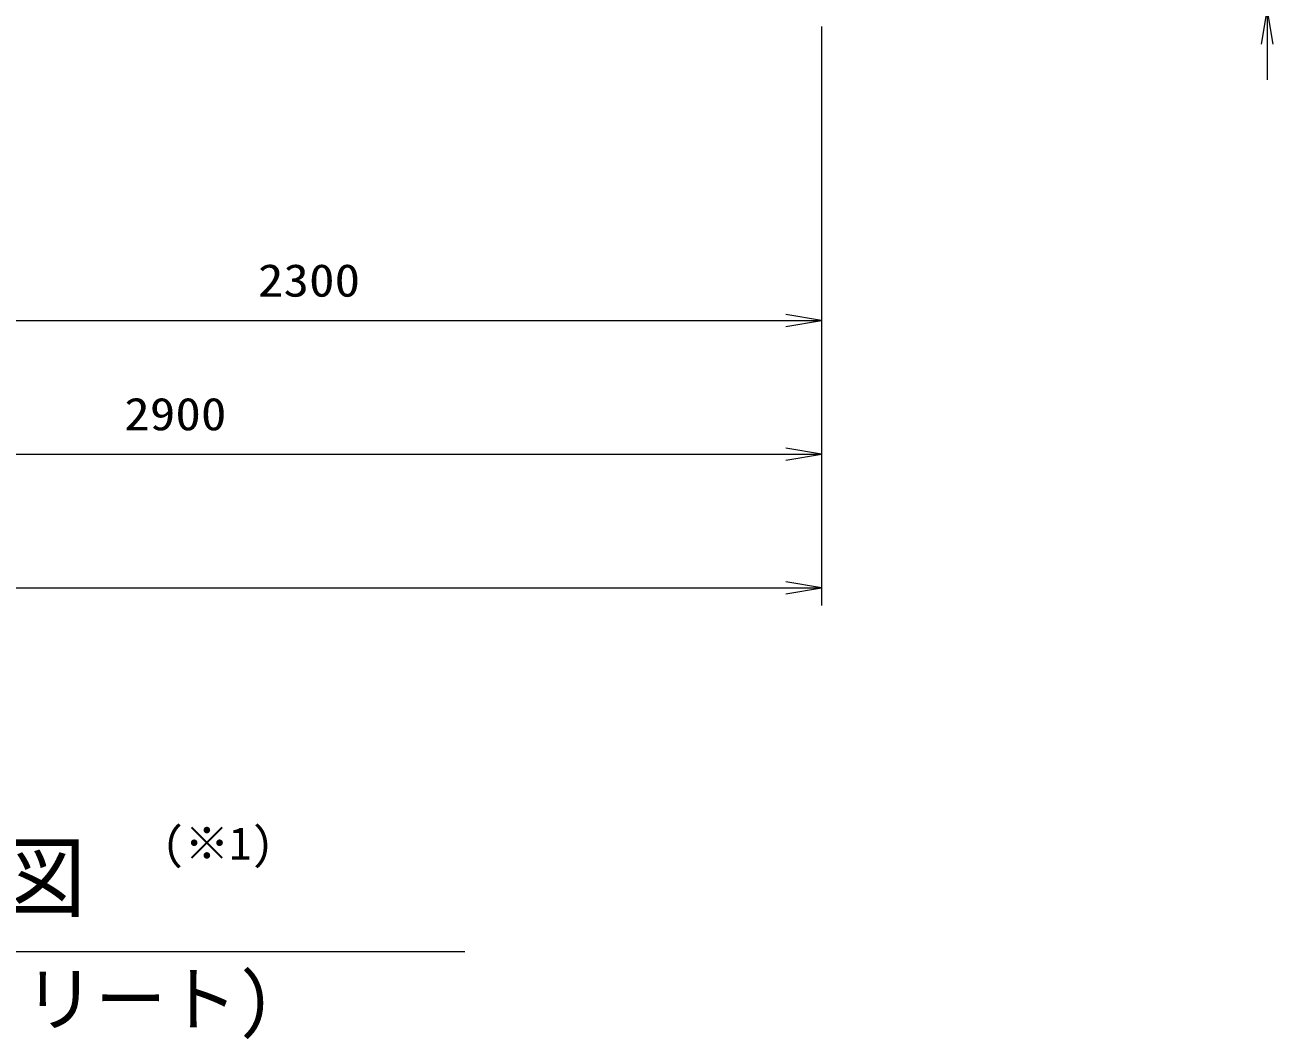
# Model space of a CAD drawing. Units: millimetres at full size. Extents: x 37600 to 71200, y -27760 to -4000.
# Drawn here: x 52363 to 55163, y -21881 to -19605 of the extents above; entities that cross this region are included whole.
import ezdxf
from ezdxf.enums import TextEntityAlignment as Align

# ---------------------------------------------------------------- set-up
doc = ezdxf.new("R2010")
doc.units = ezdxf.units.MM
doc.header["$LTSCALE"] = 80.0044
doc.layers.add('寸法', color=6, linetype='Continuous', lineweight=13)
doc.layers.add('文字', color=2, linetype='Continuous', lineweight=13)
doc.styles.add('ＭＳ ゴシック', font='')
doc.styles.get('ＭＳ ゴシック').set_extended_font_data('MS Gothic')

# ---------------------------------------------------------------- blocks, each defined once
blk = doc.blocks.new('open_arrow')
at = {"color": 0, "linetype": 'Continuous', "lineweight": -2}
blk.add_lwpolyline([(7.5, 1.25), (0, 0), (7.5, -1.25)], dxfattribs=at)

msp = doc.modelspace()

# ---------------------------------------------------------------- linework, layer by layer
at = {"layer": '寸法'}
for p, q in [((55150, -19338), (55150, -19728)), ((54150, -19608), (54150, -20908)), ((54150, -19608), (54150, -20608)), ((54150, -19608), (54150, -20308)), ((51850, -20268), (54150, -20268)), ((51250, -20568), (54150, -20568)), ((50250, -20868), (54150, -20868))]:
    msp.add_line(p, q, dxfattribs=at)
at = {"layer": '文字'}
msp.add_line((53350, -21685), (51050, -21685), dxfattribs=at)

# ---------------------------------------------------------------- block references
at = {"layer": '寸法', "xscale": 10.7, "yscale": 10.7}
for p, rotation in [((55150, -19568), 270), ((54150, -20268), 180), ((54150, -20568), 180), ((54150, -20868), 180)]:
    msp.add_blockref('open_arrow', p, dxfattribs=dict(at, rotation=rotation))

# ---------------------------------------------------------------- texts
at = {"layer": '寸法', "style": 'ＭＳ ゴシック', "width": 1.15}
for s, p in [('2300', (53000, -20178)), ('2900', (52700, -20478))]:
    msp.add_text(s, height=73.31, dxfattribs=at).set_placement(p, align=Align.MIDDLE_CENTER)
at = {"layer": '文字', "style": 'ＭＳ ゴシック'}
msp.add_text('(※1)', height=73.31, dxfattribs=at).set_placement((52670.85, -21500.43), align=Align.BOTTOM_LEFT)
msp.add_text('基礎図', height=146.6, dxfattribs=at).set_placement((52200, -21445), align=Align.TOP_CENTER)
msp.add_text('(鉄筋コンクリート)', height=117.3, dxfattribs=at).set_placement((52200, -21885), align=Align.BOTTOM_CENTER)

doc.saveas('drawing.dxf')
